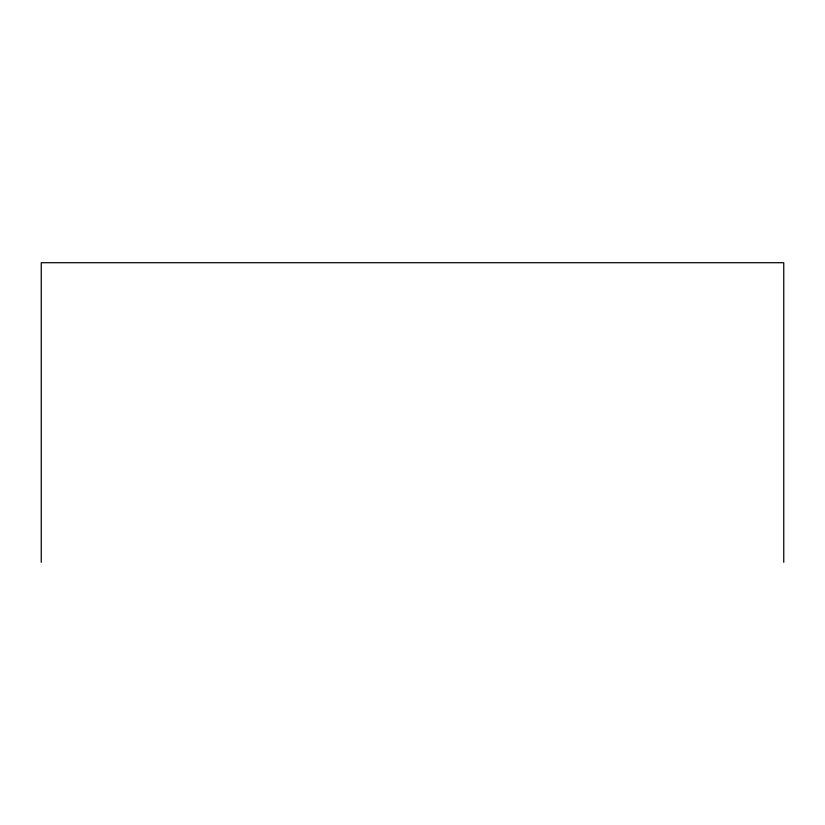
<?xml version="1.0" encoding="UTF-8"?>
<svg xmlns="http://www.w3.org/2000/svg" width="825" height="825" viewBox="0 0 825 825"><rect width="100%" height="100%" fill="white"/><g stroke="black" fill="none" stroke-linecap="round" stroke-linejoin="round"><path stroke-width="1.24" d="M783.75 562.289L783.75 262.711L41.25 262.711L41.25 562.289"/></g></svg>
